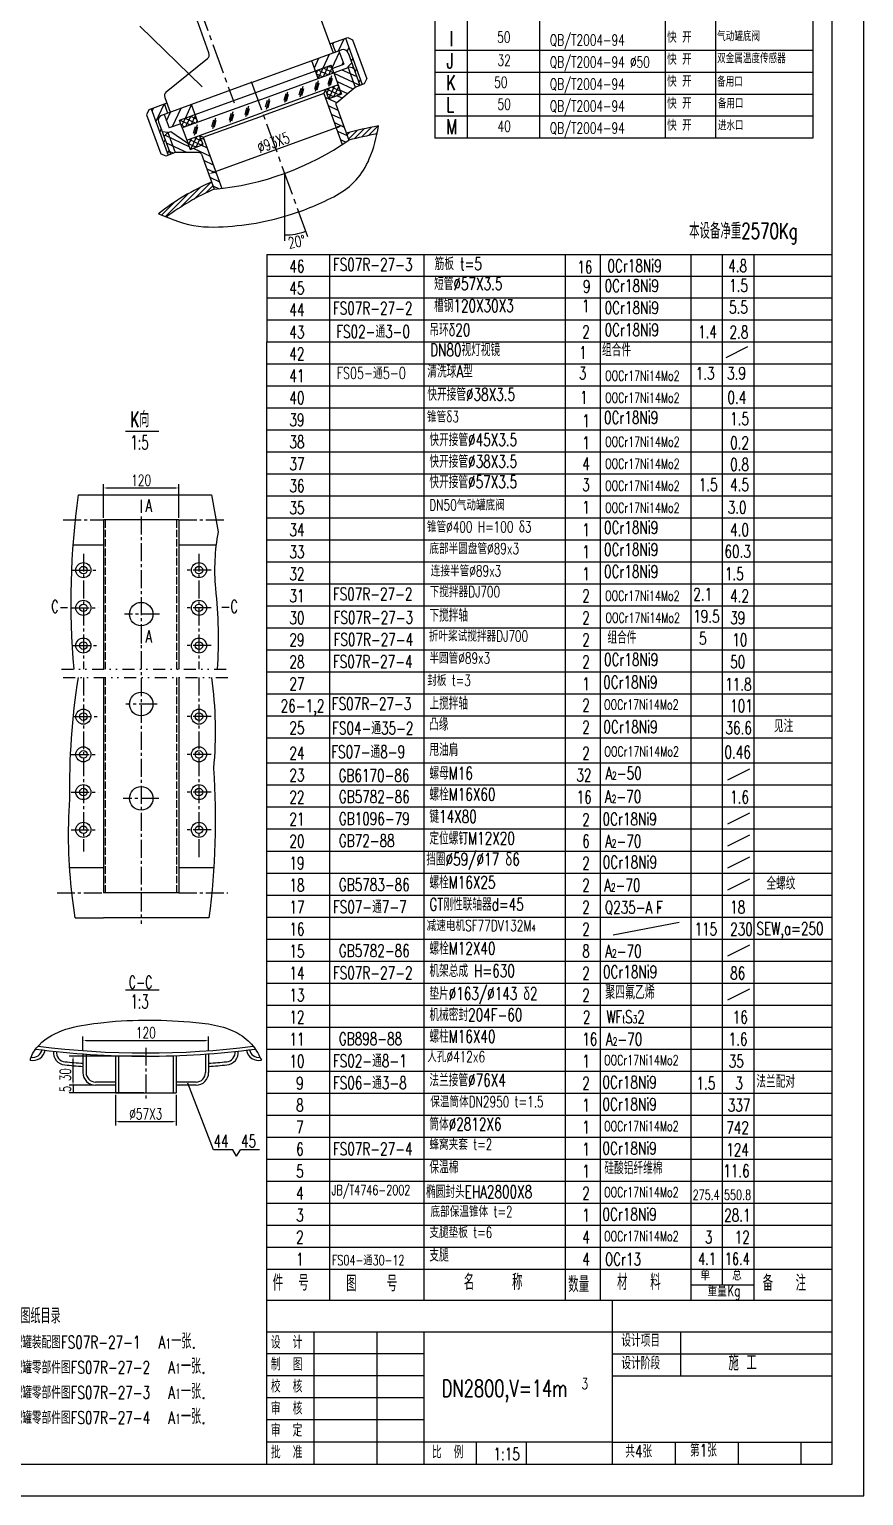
# Model space of a CAD drawing. Extents: x 946 to 3405, y -336 to 946.
# Drawn here: x 1274 to 1539.5, y 12.4 to 478.8 of the extents above; entities that cross this region are included whole.
import ezdxf

# ---------------------------------------------------------------- set-up
doc = ezdxf.new("R2010")
doc.units = 0
doc.header["$MEASUREMENT"] = 0
for name, pattern in [('ACAD_ISO02W100', [15, 12, -3]), ('CENTER2', [28.575, 19.05, -3.175, 3.175, -3.175]), ('DIVIDE', [31.75, 12.7, -6.35, 0, -6.35, 0, -6.35]), ('EBLTYPE4', [45, 30, -3, 3, -3, 3, -3])]:
    doc.linetypes.add(name, pattern=pattern)
doc.layers.get('0').update_dxf_attribs({"linetype": 'CONTINUOUS'})
doc.layers.get('DEFPOINTS').update_dxf_attribs({"linetype": 'CONTINUOUS'})
for name, color, linetype in [('6文字层', 3, 'CONTINUOUS'), ('中心线', 1, 'CENTER2'), ('双点划线', 2, 'DIVIDE'), ('图层1', 4, 'CONTINUOUS'), ('尺寸线', 3, 'CONTINUOUS'), ('标注线', 3, 'CONTINUOUS'), ('细实线', 4, 'CONTINUOUS'), ('虚线', 2, 'ACAD_ISO02W100')]:
    doc.layers.add(name, color=color, linetype=linetype)
doc.styles.add('STYLE1', font='romans.shx', dxfattribs={"width": 0.7, "height": 3.5, "bigfont": 'hz129.shx'})
doc.dimstyles.get("Standard").update_dxf_attribs({"dimtxt": 2.5, "dimasz": 2.5, "dimexe": 1.25, "dimexo": 0.625, "dimtad": 1, "dimdec": 0, "dimlfac": 4, "dimzin": 4, "dimdsep": 46, "dimtxsty": 'STYLE1', "dimcen": 0, "dimclrd": 256, "dimclre": 256, "dimclrt": 256, "dimadec": 0, "dimazin": 0, "dimtfac": 1, "dimtdec": 0, "dimtmove": 0, "dimatfit": 3, "dimfxl": 1, "dimtolj": 1, "dimtzin": 0, "dimarcsym": 0})
pattern_1 = [(245, (1318.4137, 452.3179), (2.30145, -1.07318), [])]
pattern_2 = [(335, (1327.5152, 487.41), (0.858546, 1.841157), [])]

# ---------------------------------------------------------------- blocks, each defined once
blk = doc.blocks.new('*D254')
at = {"layer": 'DEFPOINTS', "color": 0}
for p in [(1373.52, 449.41), (1373.89, 448.39), (1330.68, 433.82)]:
    blk.add_point(p, dxfattribs=at)
at = {"layer": '标注线', "lineweight": -2}
for p, q in [((1373.73, 448.82), (1374.23, 447.45)), ((1332.93, 433.49), (1372.01, 447.71)), ((1330.89, 433.23), (1331.39, 431.86))]:
    blk.add_line(p, q, dxfattribs=at)
at = {"layer": '标注线'}
for points in [[(1371.9, 448.02), (1372.12, 447.4), (1373.89, 448.39)], [(1332.81, 433.8), (1333.04, 433.17), (1331.05, 432.8)]]:
    blk.add_solid(points, dxfattribs=at)
at = {"layer": '标注线', "insert": (1351.66, 442.83), "char_height": 3.5, "attachment_point": 5, "rotation": 20, "style": 'STYLE1'}
blk.add_mtext('\\A1;%%c93X5', dxfattribs=at)
blk = doc.blocks.new('*D255')
at = {"layer": 'DEFPOINTS', "color": 0}
for p in [(1344.6, 462.21), (1355.23, 433.02), (1355.23, 412.53), (1357.5, 413.55), (1362.99, 411.69)]:
    blk.add_point(p, dxfattribs=at)
at = {"layer": '标注线', "lineweight": -2}
blk.add_arc((1355.23, 433.02), 19.6, 270, 290, dxfattribs=at)
at = {"layer": '标注线', "insert": (1359.06, 411.3), "char_height": 3.5, "attachment_point": 5, "rotation": 10, "style": 'STYLE1'}
blk.add_mtext('\\A1;20°', dxfattribs=at)
blk = doc.blocks.new('*D256')
at = {"layer": 'DEFPOINTS', "color": 0}
for p in [(1321.57, 332.95), (1297.57, 322.81), (1321.57, 322.81)]:
    blk.add_point(p, dxfattribs=at)
at = {"layer": '细实线', "lineweight": -2}
for p, q in [((1297.57, 323.44), (1297.57, 334.2)), ((1298.57, 332.95), (1320.57, 332.95)), ((1321.57, 323.44), (1321.57, 334.2))]:
    blk.add_line(p, q, dxfattribs=at)
at = {"layer": '细实线'}
for points in [[(1298.57, 333.12), (1298.57, 332.79), (1297.57, 332.95)], [(1320.57, 333.12), (1320.57, 332.79), (1321.57, 332.95)]]:
    blk.add_solid(points, dxfattribs=at)
at = {"layer": '细实线', "insert": (1309.57, 335.4), "char_height": 3.5, "attachment_point": 5, "style": 'STYLE1'}
blk.add_mtext('\\A1;120', dxfattribs=at)
blk = doc.blocks.new('*D257')
at = {"layer": 'DEFPOINTS', "color": 0}
for p in [(1287.88, 140.55), (1294.41, 142.96), (1311.04, 140.55)]:
    blk.add_point(p, dxfattribs=at)
at = {"layer": '细实线', "lineweight": -2}
for p, q in [((1293.79, 142.96), (1286.63, 142.96)), ((1310.41, 140.55), (1286.63, 140.55)), ((1287.88, 142.96), (1287.88, 140.55))]:
    blk.add_line(p, q, dxfattribs=at)
at = {"layer": '细实线', "insert": (1285.43, 141.76), "char_height": 3.5, "attachment_point": 5, "rotation": 90, "style": 'STYLE1'}
blk.add_mtext('\\A1;5', dxfattribs=at)
blk = doc.blocks.new('*D258')
at = {"layer": 'DEFPOINTS', "color": 0}
for p in [(1287.88, 152.22), (1311.12, 152.22), (1295.04, 142.96)]:
    blk.add_point(p, dxfattribs=at)
at = {"layer": '细实线', "lineweight": -2}
for p, q in [((1310.5, 152.22), (1286.63, 152.22)), ((1287.88, 143.96), (1287.88, 151.22)), ((1294.41, 142.96), (1286.63, 142.96))]:
    blk.add_line(p, q, dxfattribs=at)
at = {"layer": '细实线'}
for points in [[(1287.72, 151.22), (1288.05, 151.22), (1287.88, 152.22)], [(1287.72, 143.96), (1288.05, 143.96), (1287.88, 142.96)]]:
    blk.add_solid(points, dxfattribs=at)
at = {"layer": '细实线', "insert": (1285.43, 146.32), "char_height": 3.5, "attachment_point": 5, "rotation": 90, "style": 'STYLE1'}
blk.add_mtext('\\A1;30', dxfattribs=at)
blk = doc.blocks.new('*D259')
at = {"layer": 'DEFPOINTS', "color": 0}
for p in [(1301.37, 140.55), (1320.7, 140.55), (1320.7, 131.38)]:
    blk.add_point(p, dxfattribs=at)
at = {"layer": '细实线', "lineweight": -2}
for p, q in [((1301.37, 139.92), (1301.37, 130.13)), ((1320.7, 139.92), (1320.7, 130.13)), ((1302.37, 131.38), (1319.7, 131.38))]:
    blk.add_line(p, q, dxfattribs=at)
at = {"layer": '细实线'}
for points in [[(1302.37, 131.54), (1302.37, 131.21), (1301.37, 131.38)], [(1319.7, 131.54), (1319.7, 131.21), (1320.7, 131.38)]]:
    blk.add_solid(points, dxfattribs=at)
at = {"layer": '细实线', "insert": (1311.04, 133.83), "char_height": 3.5, "attachment_point": 5, "style": 'STYLE1'}
blk.add_mtext('\\A1;%%c57X3', dxfattribs=at)
blk = doc.blocks.new('*D260')
at = {"layer": 'DEFPOINTS', "color": 0}
for p in [(1331.04, 157.18), (1291.04, 153.35), (1331.04, 153.44)]:
    blk.add_point(p, dxfattribs=at)
at = {"layer": '细实线', "lineweight": -2}
for p, q in [((1291.04, 153.97), (1291.04, 158.43)), ((1292.04, 157.18), (1330.04, 157.18)), ((1331.04, 154.06), (1331.04, 158.43))]:
    blk.add_line(p, q, dxfattribs=at)
at = {"layer": '细实线'}
for points in [[(1292.04, 157.35), (1292.04, 157.01), (1291.04, 157.18)], [(1330.04, 157.35), (1330.04, 157.01), (1331.04, 157.18)]]:
    blk.add_solid(points, dxfattribs=at)
at = {"layer": '细实线', "insert": (1311.04, 159.63), "char_height": 3.5, "attachment_point": 5, "style": 'STYLE1'}
blk.add_mtext('\\A1;120', dxfattribs=at)

msp = doc.modelspace()

# ---------------------------------------------------------------- hatches: boundary and pattern name
at = {"layer": '6文字层'}
h = msp.add_hatch(dxfattribs=at)
h.set_pattern_fill('ANSI31', color=256, scale=10, style=0)
h.paths.add_polyline_path([(1332.79952, 427.99302), (1331.97739, 430.25182, 0.064337815), (1315.0304, 420.16598), (1317.64238, 419.14831, -0.059055727)])
h.paths.add_polyline_path([(1385.06463, 448.1054, 0.016716278), (1374.81404, 445.85125), (1375.63879, 443.58524, -0.014894112), (1384.62879, 445.58197, 0.014885948)])
at = {"layer": '尺寸线'}
h = msp.add_hatch(dxfattribs=at)
h.set_pattern_fill('ANSI31', color=256, scale=0.7998, angle=90, style=0)
h.set_pattern_definition(pattern_1)
h.paths.add_polyline_path([(1370.40153, 474.47522), (1371.44135, 471.61836), (1373.36512, 472.31855, -0.414213562), (1375.41534, 471.36252), (1379.17192, 461.04142), (1379.92348, 461.31497), (1374.58, 475.99606)])
h = msp.add_hatch(dxfattribs=at)
h.set_pattern_fill('ANSI31', color=256, scale=0.7998, angle=20, style=0)
h.set_pattern_definition([(65, (386.4893, 1090.7032), (-2.3014463, 1.073182), [])])
h.paths.add_polyline_path([(1316.91468, 451.77227), (1318.47358, 447.48923), (1322.15211, 448.82811), (1321.75273, 449.9254), (1326.71306, 451.73081), (1325.55354, 454.91656)])
h.paths.add_polyline_path([(1370.00327, 467.48716), (1370.40265, 466.38987), (1374.08118, 467.72875), (1372.52228, 472.01179), (1363.88342, 468.8675), (1365.04294, 465.68174)])
h = msp.add_hatch(dxfattribs=at)
h.set_pattern_fill('ANSI37', color=256, scale=0.3999, angle=20, style=0)
h.set_pattern_definition([(65, (386.4893, 1090.7032), (-1.1507231, 0.536591), []), (155, (386.4893, 1090.7032), (-0.536591, -1.1507231), [])])
h.paths.add_polyline_path([(1321.75273, 449.9254), (1322.64449, 447.47529), (1327.60483, 449.2807), (1326.71306, 451.73081)])
h.paths.add_polyline_path([(1370.89504, 465.03705), (1370.00327, 467.48716), (1365.04294, 465.68174), (1365.9347, 463.23164)])
h = msp.add_hatch(dxfattribs=at)
h.set_pattern_fill('ANSI31', color=256, scale=0.63984, style=0)
h.set_pattern_definition(pattern_2)
h.paths.add_polyline_path([(1375.40444, 466.67834), (1370.89504, 465.03705), (1372.63201, 460.26476), (1373.3767, 458.21876), (1369.25661, 456.71917), (1368.51193, 458.76518), (1367.82862, 458.51647), (1367.82862, 458.02814), (1373.58756, 442.2056, 0.006886562), (1375.63879, 443.58524), (1371.58913, 454.7116, -0.315298789), (1371.8266, 455.59783), (1377.65682, 460.48997)])
h.paths.add_polyline_path([(1377.10405, 466.72285), (1375.3318, 466.8779), (1377.65682, 460.48997), (1379.17192, 461.04142)])
h = msp.add_hatch(dxfattribs=at)
h.set_pattern_fill('ANSI37', color=256, scale=0.3999, style=0)
h.set_pattern_definition([(335, (1327.5152, 487.41), (0.53659, 1.150723), []), (65, (1327.5152, 487.41), (-1.150723, 0.53659), [])])
h.paths.add_polyline_path([(1329.24623, 442.15658), (1328.17329, 445.10447), (1324.05321, 443.60488), (1324.38146, 442.703), (1325.12615, 440.657)])
h.paths.add_polyline_path([(1372.63201, 460.26476), (1372.30375, 461.16664), (1368.18367, 459.66706), (1369.25661, 456.71917), (1373.3767, 458.21876)])
h = msp.add_hatch(dxfattribs=at)
h.set_pattern_fill('ANSI31', color=256, scale=0.7998, angle=90, style=0)
h.set_pattern_definition(pattern_1)
h.paths.add_polyline_path([(1312.77733, 453.50173), (1318.12081, 438.82064), (1318.87238, 439.09418), (1315.11581, 449.41528, -0.414213562), (1316.07185, 451.46551), (1317.99561, 452.1657), (1316.9558, 455.02257)])
h = msp.add_hatch(dxfattribs=at)
h.set_pattern_fill('ANSI31', color=256, scale=0.63984, style=0)
h.set_pattern_definition(pattern_2)
h.paths.add_polyline_path([(1318.06246, 446.03356), (1316.80451, 444.77561), (1318.87238, 439.09418), (1320.38748, 439.64563)])
h.paths.add_polyline_path([(1318.96434, 446.36182), (1318.06246, 446.03356), (1320.38748, 439.64563), (1327.99829, 439.64563, -0.315298789), (1328.74986, 439.11938), (1332.79952, 427.99302, 0.006886562), (1335.25768, 428.25466), (1329.3418, 444.50842), (1328.50154, 444.20259), (1329.24623, 442.15658), (1325.12615, 440.657), (1324.40894, 442.62751)])
at = {"layer": '标注线'}
msp.add_hatch(color=256, dxfattribs=at).paths.add_polyline_path([(1474.85319, 199.45153, 1), (1474.05319, 199.45153, 1)])

# ---------------------------------------------------------------- linework, layer by layer
for p, q in [((1403.07968, 547.22204), (1403.07968, 444.24604)), ((1523.33787, 547.22204), (1523.33787, 444.24604)), ((1359.76422, 501.23102), (1370.64751, 471.32943)), ((1331.14298, 471.31975), (1326.80509, 483.23801)), ((1369.6077, 474.18629), (1375.33157, 476.26961)), ((1374.58, 475.99606), (1379.92348, 461.31497)), ((1375.33157, 476.26961), (1376.86924, 475.55258)), ((1344.71848, 461.89203), (1373.36512, 472.31855)), ((1370.40153, 474.47522), (1371.44135, 471.61836)), ((1372.52228, 472.01179), (1374.08118, 467.72875)), ((1375.41534, 471.36252), (1379.17192, 461.04142)), ((1376.86924, 475.55258), (1381.39208, 463.12619)), ((1317.57089, 458.96091), (1330.64537, 469.52861)), ((1321.75273, 449.9254), (1370.00327, 467.48716)), ((1346.76977, 456.25617), (1375.40444, 466.67834)), ((1365.9347, 463.23164), (1363.88342, 468.8675)), ((1370.89504, 465.03705), (1370.00327, 467.48716)), ((1370.40265, 466.38987), (1374.08118, 467.72875)), ((1375.3318, 466.8779), (1376.58975, 468.13585)), ((1375.3318, 466.8779), (1377.10405, 466.72285)), ((1344.71848, 461.89203), (1316.07185, 451.46551)), ((1370.89504, 465.03705), (1372.63201, 460.26476)), ((1380.67505, 461.58852), (1381.39208, 463.12619)), ((1317.07328, 457.16977), (1318.78945, 452.45463)), ((1372.30375, 461.16664), (1348.17848, 452.38576)), ((1367.67167, 458.45935), (1348.50674, 451.48388)), ((1368.18367, 459.66706), (1367.67167, 458.45935)), ((1367.67167, 458.45935), (1373.58756, 442.2056)), ((1369.25661, 456.71917), (1368.18367, 459.66706)), ((1373.3767, 458.21876), (1369.25661, 456.71917)), ((1371.8266, 455.59783), (1377.65682, 460.48997)), ((1372.63201, 460.26476), (1373.3767, 458.21876)), ((1377.65682, 460.48997), (1380.67505, 461.58852)), ((1312.02577, 453.22818), (1311.30874, 451.69051)), ((1317.74963, 455.3115), (1312.02577, 453.22818)), ((1312.77733, 453.50173), (1318.12081, 438.82064)), ((1316.9558, 455.02257), (1317.99561, 452.1657)), ((1346.76977, 456.25617), (1322.64449, 447.47529)), ((1327.60483, 449.2807), (1325.55354, 454.91656)), ((1371.58913, 454.7116), (1375.63879, 443.58524)), ((1311.30874, 451.69051), (1315.83158, 439.26412)), ((1315.11581, 449.41528), (1318.87238, 439.09418)), ((1316.91468, 451.77227), (1318.47358, 447.48923)), ((1322.15211, 448.82811), (1318.47358, 447.48923)), ((1322.64449, 447.47529), (1321.75273, 449.9254)), ((1324.05321, 443.60488), (1348.17848, 452.38576)), ((1329.3418, 444.50842), (1348.50674, 451.48388)), ((1318.06246, 446.03356), (1316.29022, 446.18862)), ((1318.06246, 446.03356), (1316.80451, 444.77561)), ((1318.06246, 446.03356), (1318.96434, 446.36182)), ((1318.96434, 446.36182), (1324.40894, 442.62751)), ((1322.64449, 447.47529), (1324.38146, 442.703)), ((1328.17329, 445.10447), (1329.3418, 444.50842)), ((1329.24623, 442.15658), (1328.17329, 445.10447)), ((1329.3418, 444.50842), (1335.25768, 428.25466)), ((1523.33787, 444.24604), (1403.07968, 444.24604)), ((1317.36925, 438.54709), (1315.83158, 439.26412)), ((1320.38748, 439.64563), (1317.36925, 438.54709)), ((1327.99829, 439.64563), (1320.38748, 439.64563)), ((1324.38146, 442.703), (1325.12615, 440.657)), ((1325.12615, 440.657), (1329.24623, 442.15658)), ((1328.74986, 439.11938), (1332.79952, 427.99302)), ((1349.5282, 407.24459), (1349.5282, 379.39154)), ((1349.5282, 22.46501), (1349.5282, 379.46501)), ((1289.6119, 330.81454), (1331.89874, 330.81454)), ((1309.56787, 329.21666), (1309.56787, 325.08823)), ((1321.56787, 322.81454), (1297.56787, 322.81454)), ((1297.56787, 322.81454), (1297.56787, 275.28301)), ((1321.56787, 322.81454), (1321.56787, 275.28301)), ((1287.94029, 314.81454), (1297.56787, 314.81454)), ((1321.56787, 314.81454), (1333.40742, 314.81454)), ((1283.87205, 294.92492), (1286.15035, 294.92492)), ((1337.56106, 294.90007), (1335.28276, 294.90007)), ((1309.56787, 287.55226), (1309.56787, 283.42383)), ((1297.56787, 272.67108), (1297.56787, 204.20762)), ((1321.56787, 272.67108), (1321.56787, 204.20762)), ((1286.80169, 212.20762), (1297.56787, 212.20762)), ((1321.56787, 212.20762), (1332.66488, 212.20762)), ((1321.56787, 204.20762), (1297.56787, 204.20762)), ((1288.50948, 196.20762), (1297.56787, 196.20762)), ((1331.13112, 196.20762), (1297.56787, 196.20762)), ((1291.03623, 152.94894), (1291.03623, 146.96334)), ((1292.03623, 152.87742), (1292.03623, 146.96334)), ((1301.36956, 152.38724), (1301.36956, 140.54958)), ((1302.36956, 152.38724), (1302.36956, 140.54958)), ((1319.70289, 152.38724), (1319.70289, 140.54958)), ((1320.70289, 152.38724), (1320.70289, 140.54958)), ((1330.03623, 152.87742), (1330.03623, 146.96334)), ((1331.03623, 152.94894), (1331.03623, 146.96334)), ((1301.36956, 143.96334), (1295.03623, 143.96334)), ((1301.36956, 142.96334), (1295.03623, 142.96334)), ((1301.36956, 140.54958), (1320.70289, 140.54958)), ((1327.03623, 143.96334), (1320.70289, 143.96334)), ((1327.03623, 142.96334), (1320.70289, 142.96334)), ((1529.5282, 74.46501), (1349.5282, 74.46501))]:
    msp.add_line(p, q)
msp.add_lwpolyline([(1529.5282, 22.39154), (1529.5282, 843.39154), (970.5282, 843.39154), (970.5282, 22.39154)], close=True)
for centre, radius in [((1291.16787, 306.81454), 2.4), ((1291.16787, 306.81454), 1.2), ((1327.96787, 306.81454), 2.4), ((1327.96787, 306.81454), 1.2), ((1291.16787, 294.81454), 2.4), ((1291.16787, 294.81454), 1.2), ((1309.56787, 292.81454), 3.74), ((1327.96787, 294.81454), 2.4), ((1327.96787, 294.81454), 1.2), ((1291.16787, 282.81454), 2.4), ((1327.96787, 282.81454), 2.4), ((1291.16787, 282.81454), 1.2), ((1327.96787, 282.81454), 1.2), ((1309.56787, 264.20762), 3.74), ((1291.16787, 260.20762), 2.4), ((1291.16787, 260.20762), 1.2), ((1327.96787, 260.20762), 2.4), ((1327.96787, 260.20762), 1.2), ((1291.16787, 248.20762), 2.4), ((1291.16787, 248.20762), 1.2), ((1327.96787, 248.20762), 2.4), ((1327.96787, 248.20762), 1.2), ((1291.16787, 236.20762), 2.4), ((1309.56787, 234.20762), 3.74), ((1327.96787, 236.20762), 2.4), ((1291.16787, 236.20762), 1.2), ((1327.96787, 236.20762), 1.2), ((1291.16787, 224.20762), 2.4), ((1291.16787, 224.20762), 1.2), ((1327.96787, 224.20762), 2.4), ((1327.96787, 224.20762), 1.2)]:
    msp.add_circle(centre, radius)
for centre, radius, start, end in [((1329.63985, 470.77265), 1.5996, 308.9475404, 20), ((1373.91221, 470.81542), 1.5996, 20, 110), ((1318.57641, 457.71687), 1.5996, 128.9475404, 200), ((1372.3407, 454.98515), 0.7998, 130, 200), ((1316.61894, 449.96238), 1.5996, 110, 200), ((1413.6418, 293.71857), 157.00939, 100.4868177, 104.3175496), ((1324.53084, 517.35713), 89.74583, 275.2864152, 304.7135848), ((1413.6418, 293.71857), 154.60999, 100.8158396, 104.2290662), ((1327.99829, 438.84583), 0.7998, 20, 90), ((1362.53261, 359.62987), 76.94855, 113.3961546, 128.1210008), ((1362.53261, 359.62987), 74.54915, 113.5055959, 127.0244701), ((1275.0676, 154.81024), 4, 257.7252245, 349.7677702), ((1275.0676, 154.81024), 3, 259.4835141, 348.6333167), ((1347.00485, 154.81024), 4, 190.2322298, 282.2747755), ((1347.00485, 154.81024), 3, 191.3666833, 277.2657412), ((1285.60827, 153.40159), 4, 174.242866, 264.6621071), ((1285.60827, 153.40159), 3, 174.3476775, 264.6621071), ((1336.46418, 153.40159), 3, 275.3378929, 5.6523225), ((1336.46418, 153.40159), 4, 275.3378929, 5.757134), ((1295.03623, 146.96334), 4, 180, 270), ((1295.03623, 146.96334), 3, 180, 270), ((1327.03623, 146.96334), 3, 270, 0), ((1327.03623, 146.96334), 4, 270, 0)]:
    msp.add_arc(centre, radius, start, end)
at = {"ltscale": 0.2}
for radius, start, end in [(273.33333, 262.6309031, 277.3271419), (272.33333, 262.7642739, 277.2135463), (277.33333, 264.6621071, 265.864503), (276.33333, 264.6621071, 265.8495112), (276.33333, 274.1504888, 275.3378929), (277.33333, 274.135497, 275.3378929)]:
    msp.add_arc((1311.03623, 425.54958), radius, start, end, dxfattribs=at)
at = {"layer": '6文字层'}
for p, q in [((1304.54123, 351.06187), (1315.21189, 351.06187)), ((1304.58719, 173.26551), (1315.25785, 173.26551)), ((1332.61662, 122.40522), (1324.38203, 143.60548)), ((1338.73561, 122.40522), (1332.61662, 122.40522)), ((1339.93561, 120.42859), (1338.73561, 122.40522)), ((1339.93561, 120.42859), (1341.13561, 122.40522)), ((1347.2546, 122.40522), (1341.13561, 122.40522))]:
    msp.add_line(p, q, dxfattribs=at)
at = {"layer": '中心线', "ltscale": 0.5}
for p, q in [((1327.51518, 487.41005), (1339.12724, 455.50618)), ((1344.60299, 462.20934), (1362.98997, 411.69152))]:
    msp.add_line(p, q, dxfattribs=at)
at = {"layer": '中心线', "ltscale": 0.3}
for p, q in [((1284.77199, 322.81454), (1297.56787, 322.81454)), ((1309.56787, 323.9149), (1309.56787, 194.33046)), ((1321.56787, 322.81454), (1336.06065, 322.81454)), ((1291.16787, 312.04505), (1291.16787, 275.28301)), ((1327.96787, 312.04505), (1327.96787, 275.28301)), ((1287.49113, 306.81454), (1295.85214, 306.81454)), ((1331.86978, 306.81454), (1323.28359, 306.81454)), ((1287.26595, 294.81454), (1295.85214, 294.81454)), ((1331.86978, 294.81454), (1323.28359, 294.81454)), ((1315.37874, 292.81454), (1304.22834, 292.81454)), ((1287.67592, 282.81454), (1295.85214, 282.81454)), ((1331.86978, 282.81454), (1323.28359, 282.81454)), ((1291.16787, 272.67108), (1291.16787, 217.2667)), ((1327.96787, 272.67108), (1327.96787, 215.10348)), ((1314.63138, 264.20762), (1304.63053, 264.20762)), ((1287.98311, 260.20762), (1295.85214, 260.20762)), ((1331.86978, 260.20762), (1323.28359, 260.20762)), ((1287.26595, 248.20762), (1295.85214, 248.20762)), ((1331.86978, 248.20762), (1323.28359, 248.20762)), ((1287.26595, 236.20762), (1295.85214, 236.20762)), ((1315.1936, 234.20762), (1303.80775, 234.20762)), ((1331.86978, 236.20762), (1323.28359, 236.20762)), ((1287.26595, 224.20762), (1295.85214, 224.20762)), ((1331.86978, 224.20762), (1323.28359, 224.20762)), ((1282.78443, 204.20762), (1297.56787, 204.20762)), ((1321.56787, 204.20762), (1337.16866, 204.20762)), ((1311.03623, 154.90114), (1311.03623, 138.62578))]:
    msp.add_line(p, q, dxfattribs=at)
at = {"layer": '双点划线', "ltscale": 0.3}
for p, q in [((1284.22087, 275.28301), (1336.82009, 275.28301)), ((1284.73733, 272.67108), (1337.24051, 272.67108))]:
    msp.add_line(p, q, dxfattribs=at)
at = {"layer": '图层1'}
for p, q in [((1413.36537, 547.22204), (1413.36537, 444.24604)), ((1436.35962, 547.22204), (1436.35962, 444.24604)), ((1476.34712, 547.22204), (1476.34712, 444.24604)), ((1492.34312, 547.22204), (1492.34312, 444.24604)), ((1403.07968, 472.24079), (1523.33787, 472.24079)), ((1403.07968, 465.24254), (1523.33787, 465.24254)), ((1403.07968, 458.24429), (1523.33787, 458.24429)), ((1523.33787, 451.24604), (1403.07968, 451.24604))]:
    msp.add_line(p, q, dxfattribs=at)
at = {"layer": '尺寸线'}
for p, q in [((1364.79705, 459.83835), (1365.3918, 461.94552)), ((1365.02498, 459.17373), (1365.97899, 462.5537)), ((1369.08347, 461.39848), (1369.67822, 463.50565)), ((1369.3114, 460.73386), (1370.26541, 464.11383)), ((1369.84011, 461.13486), (1370.4636, 463.34383)), ((1355.06768, 456.29715), (1355.66243, 458.40432)), ((1355.29561, 455.63253), (1356.24962, 459.01249)), ((1355.82432, 456.03353), (1356.44781, 458.2425)), ((1359.90409, 458.05746), (1360.49885, 460.16463)), ((1360.13203, 457.39284), (1361.08603, 460.77281)), ((1360.66073, 457.79384), (1361.28422, 460.00281)), ((1365.55369, 459.57473), (1366.17718, 461.7837)), ((1337.86691, 449.289), (1338.82092, 452.66897)), ((1342.62089, 451.76689), (1343.21565, 453.87406)), ((1342.84883, 451.10227), (1343.80283, 454.48224)), ((1343.37753, 451.50327), (1344.00102, 453.71224)), ((1349.18804, 454.15714), (1349.7828, 456.26431)), ((1349.41597, 453.49252), (1350.36998, 456.87248)), ((1349.94468, 453.89352), (1350.56817, 456.10248)), ((1326.26784, 445.81487), (1326.8626, 447.92204)), ((1326.49577, 445.15025), (1327.44978, 448.53021)), ((1332.09898, 447.93723), (1332.69374, 450.0444)), ((1332.32691, 447.27261), (1333.28092, 450.65257)), ((1332.85562, 447.67361), (1333.47911, 449.88257)), ((1337.63898, 449.95362), (1338.23374, 452.0608)), ((1338.39562, 449.69001), (1339.01911, 451.89897)), ((1327.02448, 445.55125), (1327.64797, 447.76021))]:
    msp.add_line(p, q, dxfattribs=at)
at = {"layer": '标注线'}
for p, q in [((1309.17351, 479.87397), (1328.97157, 460.5338)), ((1375.3318, 466.8779), (1377.65682, 460.48997)), ((1318.06246, 446.03356), (1320.38748, 439.64563)), ((1355.22572, 433.02363), (1355.22572, 411.56535)), ((1495.74976, 374.4123), (1502.60158, 377.96269)), ((1459.82762, 190.82049), (1480.81535, 194.78168))]:
    msp.add_line(p, q, dxfattribs=at)
at = {"layer": '标注线', "color": 3}
for p, q in [((1496.2482, 240.11121), (1503.31377, 243.64132)), ((1496.2482, 226.11121), (1503.31377, 229.64132)), ((1496.2482, 219.11121), (1503.31377, 222.64132)), ((1496.2482, 212.11121), (1503.31377, 215.64132)), ((1496.2482, 205.11121), (1503.31377, 208.64132)), ((1496.2482, 184.11121), (1503.31377, 187.64132)), ((1496.2482, 170.11121), (1503.31377, 173.64132))]:
    msp.add_line(p, q, dxfattribs=at)
at = {"layer": '标注线'}
msp.add_circle((1474.45319, 199.45153), 0.4, dxfattribs=at)
msp.add_spline([(1274.2172, 150.90168), (1274.52004, 151.86063), (1277.06397, 155.73697), (1295.79134, 162.74711), (1325.01302, 163.11121), (1340.31071, 159.47803), (1345.23252, 155.37176), (1347.85526, 150.90168)], degree=3, dxfattribs=at)
at = {"layer": '细实线'}
for p, q in [((1349.5282, 407.24459), (1529.5282, 407.24459)), ((1369.5282, 407.24459), (1369.5282, 379.39154)), ((1399.5282, 407.24459), (1399.5282, 379.39154)), ((1444.5282, 407.24459), (1444.5282, 379.39154)), ((1455.68159, 407.24459), (1455.68159, 379.39154)), ((1484.5282, 407.24459), (1484.5282, 379.39154)), ((1494.5282, 407.24459), (1494.5282, 379.39154)), ((1504.5282, 407.24459), (1504.5282, 379.39154)), ((1349.5282, 400.31807), (1529.5282, 400.31807)), ((1349.5282, 393.39154), (1529.5282, 393.39154)), ((1349.5282, 386.46501), (1529.5282, 386.46501)), ((1349.5282, 379.46501), (1529.5282, 379.46501)), ((1369.5282, 379.46501), (1369.5282, 74.46501)), ((1399.5282, 379.46501), (1399.5282, 74.46501)), ((1444.5282, 379.46501), (1444.5282, 74.46501)), ((1455.68159, 379.46501), (1455.68159, 74.46501)), ((1484.5282, 379.46501), (1484.5282, 74.46501)), ((1494.5282, 379.46501), (1494.5282, 79.46501)), ((1504.5282, 379.46501), (1504.5282, 74.46501)), ((1349.5282, 372.46501), (1529.5282, 372.46501)), ((1349.5282, 365.46501), (1529.5282, 365.46501)), ((1349.5282, 358.46501), (1529.5282, 358.46501)), ((1349.5282, 351.46501), (1529.5282, 351.46501)), ((1349.5282, 344.46501), (1529.5282, 344.46501)), ((1349.5282, 337.46501), (1529.5282, 337.46501)), ((1349.5282, 330.46501), (1529.5282, 330.46501)), ((1349.5282, 323.46501), (1529.5282, 323.46501)), ((1349.5282, 316.46501), (1529.5282, 316.46501)), ((1349.5282, 309.46501), (1529.5282, 309.46501)), ((1349.5282, 302.46501), (1529.5282, 302.46501)), ((1349.5282, 295.46501), (1529.5282, 295.46501)), ((1349.5282, 288.46501), (1529.5282, 288.46501)), ((1349.5282, 281.46501), (1529.5282, 281.46501)), ((1349.5282, 274.46501), (1529.5282, 274.46501)), ((1349.5282, 267.46501), (1529.5282, 267.46501)), ((1349.5282, 260.46501), (1529.5282, 260.46501)), ((1349.5282, 253.46501), (1529.5282, 253.46501)), ((1349.5282, 245.46501), (1529.5282, 245.46501)), ((1349.5282, 238.46501), (1529.5282, 238.46501)), ((1349.5282, 231.46501), (1529.5282, 231.46501)), ((1349.5282, 224.46501), (1529.5282, 224.46501)), ((1349.5282, 217.46501), (1529.5282, 217.46501)), ((1349.5282, 210.46501), (1529.5282, 210.46501)), ((1349.5282, 203.46501), (1529.5282, 203.46501)), ((1349.5282, 196.46501), (1529.5282, 196.46501)), ((1349.5282, 189.46501), (1529.5282, 189.46501)), ((1349.5282, 182.46501), (1529.5282, 182.46501)), ((1349.5282, 175.46501), (1529.5282, 175.46501)), ((1349.5282, 168.46501), (1529.5282, 168.46501)), ((1349.5282, 161.46501), (1529.5282, 161.46501)), ((1349.5282, 154.46501), (1529.5282, 154.46501)), ((1349.5282, 147.46501), (1529.5282, 147.46501)), ((1349.5282, 140.46501), (1529.5282, 140.46501)), ((1349.5282, 133.46501), (1529.5282, 133.46501)), ((1349.5282, 126.46501), (1529.5282, 126.46501)), ((1349.5282, 119.46501), (1529.5282, 119.46501)), ((1349.5282, 112.46501), (1529.5282, 112.46501)), ((1349.5282, 105.46501), (1529.5282, 105.46501)), ((1349.5282, 98.46501), (1529.5282, 98.46501)), ((1349.5282, 91.46501), (1529.5282, 91.46501)), ((1349.5282, 84.46501), (1529.5282, 84.46501)), ((1484.5282, 79.46501), (1504.5282, 79.46501)), ((1459.5282, 22.46501), (1459.5282, 74.46501)), ((1349.5282, 64.46501), (1529.5282, 64.46501)), ((1364.5282, 64.46501), (1364.5282, 22.46501)), ((1384.5282, 64.46501), (1384.5282, 22.46501)), ((1399.5282, 64.46501), (1399.5282, 22.46501)), ((1481.25829, 64.46501), (1481.25829, 50.46501)), ((1399.5282, 57.46501), (1349.5282, 57.46501)), ((1459.5282, 57.46501), (1529.5282, 57.46501)), ((1399.5282, 50.46501), (1349.5282, 50.46501)), ((1459.5282, 50.46501), (1529.5282, 50.46501)), ((1399.5282, 43.46501), (1349.5282, 43.46501)), ((1399.5282, 36.46501), (1349.5282, 36.46501)), ((1459.5282, 29.46501), (1349.5282, 29.46501)), ((1416.21284, 29.46501), (1416.21284, 22.46501)), ((1432.05959, 29.46501), (1432.05959, 22.46501)), ((1459.5282, 29.46501), (1529.5282, 29.46501)), ((1479.5282, 29.46501), (1479.5282, 22.46501)), ((1499.5282, 29.46501), (1499.5282, 22.46501)), ((1519.5282, 29.46501), (1519.5282, 22.46501))]:
    msp.add_line(p, q, dxfattribs=at)
msp.add_lwpolyline([(1539.5282, 12.39154), (1539.5282, 853.39154), (945.5282, 853.39154), (945.5282, 12.39154)], close=True, dxfattribs=at)
for points in [[(1315.0304, 420.16598), (1319.97165, 418.24079, 0.096724967), (1332.61874, 415.95675, 0.070824061), (1356.37119, 419.6825, 0.049185414), (1371.75806, 426.10277, 0.172185848), (1382.17811, 437.60247, 0.063559391), (1385.06463, 448.1054)], [(1288.20827, 275.28301, -0.055495182), (1289.6119, 330.81454)], [(1331.89874, 330.81454), (1334.0291, 318.99136, 0.065812464), (1333.18235, 301.02637, -0.043858771), (1333.76211, 275.28301, -0.043858771)], [(1288.50948, 196.20762), (1287.64861, 203.32874, -0.05008747), (1286.91012, 233.92483, -0.04410622), (1289.59934, 272.67108, -0.038331295)], [(1331.90027, 272.67108, -0.059315842), (1332.5811, 243.69886, -0.049153533), (1331.13112, 196.20762)]]:
    msp.add_lwpolyline(points, format="xyb", dxfattribs=at)
at = {"layer": '虚线', "ltscale": 0.2}
for p, q in [((1298.16787, 275.28301), (1298.16787, 322.81454)), ((1320.96787, 275.28301), (1320.96787, 322.81454)), ((1298.16787, 204.20762), (1298.16787, 272.67108)), ((1320.96787, 204.20762), (1320.96787, 272.67108))]:
    msp.add_line(p, q, dxfattribs=at)

# ---------------------------------------------------------------- texts
at = {"layer": '6文字层', "style": 'STYLE1'}
for s, height, width, p in [('K向', 5, 0.65, (1306.09282, 352.27475)), ('1:5', 4.5, 0.6, (1306.13419, 345.13981)), ('A', 4, 0.65, (1310.97862, 325.40551)), ('C', 4, 0.65, (1280.95469, 293.25547)), ('C', 4, 0.65, (1337.98191, 293.23063)), ('A', 4, 0.65, (1310.97862, 283.74112)), ('C-C', 4, 0.65, (1305.57175, 173.71143)), ('1:3', 4.5, 0.6, (1306.18015, 167.34346)), ('44', 4, 0.7, (1332.60062, 123.16512)), ('45', 4, 0.7, (1341.34003, 123.16512))]:
    msp.add_text(s, height=height, dxfattribs=dict(at, width=width)).set_placement(p)
at = {"layer": '标注线', "style": 'STYLE1', "width": 0.7}
for s, height, p in [('I', 4.8, (1407.73413, 473.45387)), ('QB/T2004-94', 3.5, (1439.64372, 473.68466)), ('J', 4.8, (1406.7502, 466.45562)), ('QB/T2004-94 %%C50', 3.5, (1439.64372, 466.68641)), ('K', 4.8, (1406.7502, 459.45737)), ('QB/T2004-94 ', 3.5, (1439.64372, 459.68816)), ('L', 4.8, (1406.7502, 452.45912)), ('QB/T2004-94', 3.5, (1439.64372, 452.68991)), ('M', 4.8, (1406.7502, 445.45912)), ('QB/T2004-94', 3.5, (1439.64372, 445.68991)), ('0Cr18Ni9', 4, (1457.96033, 401.62364)), ('0Cr18Ni9', 4, (1457.06916, 395.29082)), ('0Cr18Ni9', 4, (1457.06916, 388.29082)), ('0Cr18Ni9', 4, (1457.06916, 381.21734)), ('FS05-通5-0', 3.7, (1371.82392, 367.64447)), ('0Cr18Ni9', 4, (1456.87865, 353.35775)), ('0Cr18Ni9', 4, (1456.87865, 318.35775)), ('0Cr18Ni9', 4, (1456.87865, 311.35775)), ('0Cr18Ni9', 4, (1456.87865, 304.35775)), ('0Cr18Ni9', 4, (1456.87865, 276.35775)), ('0Cr18Ni9', 4, (1456.63345, 269.14931)), ('0Cr18Ni9', 4, (1456.67626, 254.94414)), ('0Cr18Ni9', 4, (1456.42023, 225.63123)), ('0Cr18Ni9', 4, (1456.47827, 211.91486)), ('0Cr18Ni9', 4, (1456.55438, 177.0483)), ('0Cr18Ni9', 4, (1456.3796, 141.89039)), ('0Cr18Ni9', 4, (1456.3796, 134.89039)), ('0Cr18Ni9', 4, (1456.3796, 120.89039)), ('0Cr18Ni9', 4, (1456.3796, 99.89039)), ('Kg', 3.5, (1496.13869, 75.85216))]:
    msp.add_text(s, height=height, dxfattribs=at).set_placement(p)
at = {"layer": '标注线', "color": 3, "style": 'STYLE1', "width": 0.7}
for s, height, p in [('FS07R-27-3', 4, (1370.59441, 402.00218)), ('FS07R-27-2', 4, (1370.59441, 388.14912)), ('FS02-通3-0', 4, (1371.65722, 380.70173)), ('FS07R-27-2', 4, (1370.59441, 297.2226)), ('FS07R-27-3', 4, (1370.80115, 289.75855)), ('FS07R-27-4', 4, (1370.80115, 282.75855)), ('FS07R-27-4', 4, (1370.60637, 275.70936)), ('FS07R-27-3', 4, (1370.24072, 262.32335)), ('FS04-通35-2', 4, (1370.33173, 254.5493)), ('FS07-通8-9', 4, (1370.08543, 247.01687)), ('GB6170-86', 4, (1372.39437, 239.51068)), ('GB5782-86', 4, (1372.47572, 232.75282)), ('GB1096-79', 4, (1372.47572, 225.75282)), ('GB72-88', 4, (1372.47572, 218.75282)), ('GB5783-86', 4, (1372.47572, 204.75282)), ('FS07-通7-7', 4, (1370.60637, 197.70936)), ('GB5782-86', 4, (1372.47572, 183.75282)), ('FS07R-27-2', 4, (1370.60637, 176.70936)), ('GB898-88', 4, (1372.47572, 155.75282)), ('FS02-通8-1', 4, (1370.60637, 148.70936)), ('FS06-通3-8', 4, (1370.60637, 141.70936)), ('FS07R-27-4', 4, (1370.60637, 120.70936)), ('FS04-通30-12', 3.2, (1370.29903, 85.71539))]:
    msp.add_text(s, height=height, dxfattribs=at).set_placement(p)
at = {"layer": '标注线', "attachment_point": 1, "style": 'STYLE1'}
for s, insert, char_height, width in [('50', (1422.86816, 478.12337), 3.5, 31.0909383), ('快 开', (1476.95959, 478.08854), 3.5, 31.0909383), ('气动罐底阀', (1492.88132, 478.07257), 3, 31.0909383), ('快 开', (1476.95959, 471.09029), 3.5, 31.0909383), ('双金属温度传感器', (1492.88132, 471.07432), 3, 31.0909383), ('32', (1423.00752, 470.76076), 3.5, 31.0909383), ('50', (1421.90438, 463.76251), 3.5, 31.0909383), ('快 开', (1476.95959, 464.09204), 3.5, 31.0909383), ('备用口', (1492.86303, 463.63197), 3, 31.0909383), ('快 开', (1476.95959, 457.09379), 3.5, 31.0909383), ('50', (1423.00752, 456.76426), 3.5, 31.0909383), ('备用口', (1493.09605, 456.70687), 3, 31.0909383), ('40', (1423.00752, 449.76426), 3.5, 31.0909383), ('快 开', (1476.95959, 450.09379), 3.5, 31.0909383), ('进水口', (1493.09605, 449.70687), 3, 31.0909383), ('WF\\H2.5;t\\H4;S\\H2.5;3\\H4;2', (1457.63256, 166.68212), 4, 28.8466)]:
    msp.add_mtext(s, dxfattribs=dict(at, insert=insert, char_height=char_height, width=width))
at = {"layer": '标注线', "color": 3, "attachment_point": 1, "style": 'STYLE1'}
for s, insert, char_height, width in [('本设备净重2570Kg', (1483.95033, 417.21128), 5, 54.383), ('46', (1356.74758, 405.46207), 4, 20.1844), ('45', (1356.74758, 398.53555), 4, 20.1844), ('44', (1356.74758, 391.60902), 4, 20.1844), ('43', (1356.74758, 384.53555), 4, 20.1844), ('吊环\\fﾷￂￋￎ_GB2312|b0|i0|c134|p49;δ\\Fromans.shx,hz129.shx;20', (1401.29862, 385.21121), 4, 39), ('2', (1449.94186, 384.60902), 4, 20.1844), ('1.4', (1486.82774, 384.60902), 4, 20.1844), ('2.8', (1496.82774, 384.53555), 4, 20.1844), ('42', (1356.74758, 377.60902), 4, 20.1844), ('41', (1356.74758, 370.60902), 4, 20.1844), ('OOCr17Ni14Mo2', (1457.22733, 370.221), 3.15, 10.1883498), ('快开接管%%c38X3.5', (1400.64101, 364.71585), 4, 54.383), ('40', (1356.74758, 363.60902), 4, 20.1844), ('1', (1449.28424, 363.74921), 4, 20.1844), ('OOCr17Ni14Mo2', (1457.22733, 363.221), 3.15, 10.1883498), ('0.4', (1496.17012, 363.74921), 4, 20.1844), ('39', (1356.74758, 356.60902), 4, 20.1844), ('锥管{\\fSimSun|b0|i0|c134|p2;δ}3', (1400.51125, 357.331), 3.5, 61.1979), ('1', (1449.94186, 356.29401), 4, 20.1844), ('1.5', (1497.03125, 356.97552), 4, 20.1844), ('快开接管%%c45X3.5', (1401.29862, 350.26065), 4, 54.383), ('38', (1356.74758, 349.60902), 4, 20.1844), ('1', (1449.94186, 349.29401), 4, 20.1844), ('OOCr17Ni14Mo2', (1457.22733, 349.221), 3.15, 10.1883498), ('0.2', (1497.03125, 349.29401), 4, 20.1844), ('37', (1356.74758, 342.60902), 4, 20.1844), ('快开接管%%c38X3.5', (1401.29862, 343.3703), 4, 54.383), ('4', (1449.94186, 342.60902), 4, 20.1844), ('OOCr17Ni14Mo2', (1457.22733, 342.221), 3.15, 10.1883498), ('0.8', (1497.03125, 342.40365), 4, 20.1844), ('快开接管%%c57X3.5', (1401.29862, 336.86869), 4, 54.383), ('3', (1449.94186, 335.97552), 4, 20.1844), ('1.5', (1487.03125, 335.97552), 4, 20.1844), ('4.5', (1497.03125, 335.97552), 4, 20.1844), ('36', (1356.74758, 335.60902), 4, 20.1844), ('OOCr17Ni14Mo2', (1457.22733, 335.221), 3.15, 10.1883498), ('35', (1356.74758, 328.60902), 4, 20.1844), ('DN50气动罐底阀', (1401.29862, 329.27507), 3.5, 39), ('1', (1449.94186, 328.77944), 4, 20.1844), ('OOCr17Ni14Mo2', (1457.22733, 328.221), 3.15, 10.1883498), ('3.0', (1496.23125, 328.77944), 4, 20.1844), ('锥管%%c400 H=100 {\\fSimSun|b0|i0|c134|p2;δ}3', (1400.51125, 322.331), 3.5, 61.1979), ('34', (1356.74758, 321.60902), 4, 20.1844), ('1', (1449.94186, 321.60902), 4, 20.1844), ('4.0', (1497.03125, 321.60902), 4, 20.1844), ('33', (1356.74758, 314.60902), 4, 20.1844), ('底部半圆盘管%%c89x3', (1401.29862, 315.4236), 3.5, 39), ('1', (1449.94186, 314.60902), 4, 20.1844), ('60.3', (1495.22249, 314.7811), 4, 20.1844), ('连接半管%%c89x3', (1401.73827, 308.331), 3.5, 61.1979), ('32', (1356.74758, 307.60902), 4, 20.1844), ('1', (1449.94186, 307.60902), 4, 20.1844), ('1.5', (1495.35143, 307.60902), 4, 20.1844), ('31', (1356.74758, 300.60902), 4, 20.1844), ('下搅拌器DJ700', (1401.39207, 301.68879), 3.5, 39), ('2', (1449.94186, 300.60902), 4, 20.1844), ('OOCr17Ni14Mo2', (1457.22733, 300.221), 3.15, 10.1883498), ('2.1', (1485.28645, 301.12135), 4, 20.1844), ('4.2', (1497.03125, 300.60902), 4, 20.1844), ('下搅拌轴', (1401.29862, 294.42034), 4, 39), ('19.5', (1485.28645, 294.12135), 4, 20.1844), ('30', (1356.74758, 293.60902), 4, 20.1844), ('2', (1449.94186, 293.60902), 4, 20.1844), ('OOCr17Ni14Mo2', (1457.34252, 293.24333), 3.15, 10.1883498), ('39', (1497.03125, 293.60902), 4, 20.1844), ('29', (1356.74758, 286.60902), 4, 20.1844), ('折叶桨试搅拌器DJ700', (1401.12395, 287.59001), 3.5, 61.1979), ('2', (1449.94186, 286.60902), 4, 20.1844), ('组合件', (1457.96305, 287.38186), 4, 11.3203887), ('5', (1487.1385, 287.1221), 4, 20.1844), ('10', (1497.71063, 286.60902), 4, 20.1844), ('半圆管%%c89x3', (1401.29862, 280.57567), 3.5, 54.383), ('28', (1356.74758, 279.60902), 4, 20.1844), ('2', (1449.94186, 279.60902), 4, 20.1844), ('50', (1497.03125, 279.60902), 4, 20.1844), ('27', (1356.74758, 272.60902), 4, 20.1844), ('封板 t=3', (1400.62125, 273.48165), 3.5, 80), ('1', (1449.94186, 272.60902), 4, 20.1844), ('11.8', (1495.44664, 272.48677), 4, 20.1844), ('上搅拌轴', (1401.29862, 266.42034), 4, 39), ('26-1,2', (1353.96333, 265.60902), 4, 20.1844), ('2', (1449.94186, 265.83573), 4, 20.1844), ('OOCr17Ni14Mo2', (1456.90135, 265.60925), 3.15, 10.1883498), ('101', (1497.03125, 265.60902), 4, 20.1844), ('25', (1356.74758, 258.60902), 4, 20.1844), ('凸缘', (1401.22398, 259.75192), 4, 39), ('2', (1449.94186, 258.83573), 4, 20.1844), ('36.6', (1495.53661, 258.60902), 4, 20.1844), ('见注', (1510.9737, 259.24269), 4, 20.1844), ('甩油肩', (1401.29862, 251.63455), 4, 39), ('24', (1356.74758, 250.60902), 4, 20.1844), ('2', (1449.94186, 250.60902), 4, 20.1844), ('OOCr17Ni14Mo2', (1457.01066, 250.68897), 3.15, 10.1883498), ('0.46', (1495.21482, 250.91143), 4, 20.1844), ('23', (1356.74758, 243.60902), 4, 20.1844), ('螺母M16', (1401.29862, 244.1999), 4, 39), ('32', (1448.07908, 243.60902), 4, 20.1844), ('A\\H2.5;2\\H4;-50', (1457.29541, 244.19521), 4, 41.3204), ('螺栓M16X60', (1401.29862, 237.49016), 4, 39), ('22', (1356.74758, 236.60902), 4, 20.1844), ('16', (1448.16631, 236.60902), 4, 20.1844), ('A\\H2.5;2\\H4;-70', (1457.15953, 236.78789), 4, 41.3204), ('1.6', (1497.03125, 236.60902), 4, 20.1844), ('21', (1356.74758, 229.60902), 4, 20.1844), ('键14X80', (1401.29862, 230.4236), 4, 39), ('2', (1449.94186, 229.42467), 4, 20.1844), ('定位螺钉M12X20', (1401.29862, 223.49016), 4, 39), ('20', (1356.74758, 222.60902), 4, 20.1844), ('6', (1449.94186, 222.60902), 4, 20.1844), ('A{\\H0.625x;2}-70', (1457.19336, 222.60902), 4, 41.3204), ('19', (1356.74758, 215.60902), 4, 20.1844), ('挡圈%%c59/%%c17 {\\fFangSong_GB2312|b0|i0|c134|p49;δ}6', (1400.30054, 216.84164), 4, 80), ('2', (1449.94186, 215.60902), 4, 20.1844), ('螺栓M16X25', (1401.29862, 209.49016), 4, 39), ('18', (1356.74758, 208.60902), 4, 20.1844), ('2', (1449.94186, 208.60902), 4, 20.1844), ('A{\\H0.625x;2}-70', (1456.89309, 208.60902), 4, 41.3204), ('全螺纹', (1508.57114, 209.17638), 4, 39), ('17', (1356.74758, 201.60902), 4, 20.1844), ('GT刚性联轴器d=45', (1401.29862, 202.49016), 4, 39), ('2', (1449.94186, 201.60902), 4, 20.1844), ('Q235-A\\H2.5; \\H4;F', (1457.15046, 201.55199), 4, 34.9709), ('18', (1497.03125, 201.60902), 4, 20.1844), ('16', (1356.74758, 194.60902), 4, 20.1844), ('减速电机SF77DV132M{\\H0.5714x;4}', (1400.41587, 195.49016), 3.5, 50), ('2', (1449.94186, 194.60902), 4, 20.1844), ('115', (1485.69058, 194.63123), 4, 20.1844), ('230', (1497.03125, 194.60902), 4, 20.1844), ('SEW,a=250', (1505.39914, 194.81165), 4, 46.7282466), ('15', (1356.74758, 187.60902), 4, 20.1844), ('螺栓M12X40', (1401.29862, 188.49016), 4, 39), ('8', (1449.94186, 187.60902), 4, 20.1844), ('A\\H2.5;2\\H4;-70', (1457.27473, 187.60902), 4, 41.3204), ('14', (1356.74758, 180.60902), 4, 20.1844), ('机架总成 H=630', (1401.29862, 181.36193), 4, 70), ('2', (1449.94186, 180.60902), 4, 20.1844), ('86', (1497.03125, 180.60902), 4, 20.1844), ('13', (1356.74758, 173.60902), 4, 20.1844), ('垫片%%c163/%%c143 \\fﾷￂￋￎ_GB2312|b0|i0|c134|p49;δ\\Fromans.shx,hz129.shx;2', (1401.29862, 174.10506), 4, 80), ('2', (1449.94186, 173.60902), 4, 20.1844), ('聚四氟乙烯', (1457.26801, 174.78145), 4.5, 41.3204), ('12', (1356.74758, 166.6365), 4, 20.1844), ('机械密封204F-60', (1401.29862, 167.36193), 4, 70), ('2', (1450.16419, 166.64518), 4, 20.1844), ('16', (1497.8465, 166.60902), 4, 20.1844), ('11', (1356.74758, 159.60902), 4, 20.1844), ('螺柱M16X40', (1401.29862, 160.49016), 4, 39), ('16', (1449.94186, 159.60902), 4, 20.1844), ('A\\H2.5;2\\H4;-70', (1457.47856, 159.60902), 4, 41.3204), ('1.6', (1496.53954, 159.60902), 4, 20.1844), ('人孔%%c412x6', (1400.62125, 153.78165), 3.5, 80), ('10', (1356.74758, 152.60902), 4, 20.1844), ('1', (1449.94186, 152.60902), 4, 20.1844), ('OOCr17Ni14Mo2', (1456.91067, 152.5107), 3.15, 10.1883498), ('35', (1496.57254, 152.60902), 4, 20.1844), ('9', (1358.89421, 145.60902), 4, 20.1844), ('法兰接管%%c76X4', (1401.29862, 146.56358), 4, 39), ('2', (1449.94186, 145.60902), 4, 20.1844), ('1.5', (1486.31838, 145.60902), 4, 20.1844), ('3', (1498.65427, 145.60902), 4, 20.1844), ('法兰配对', (1505.36751, 146.15085), 4, 40.910103), ('8', (1358.89421, 138.60902), 4, 20.1844), ('保温筒体DN2950 t=1.5', (1401.56879, 139.44581), 3.5, 39), ('1', (1449.94186, 138.60902), 4, 20.1844), ('337', (1496.25899, 138.60902), 4, 20.1844), ('7', (1358.89421, 131.60902), 4, 20.1844), ('筒体%%c2812X6 ', (1401.29862, 132.58917), 4, 39), ('1', (1449.94186, 131.60902), 4, 20.1844), ('OOCr17Ni14Mo2', (1456.91067, 131.5107), 3.15, 10.1883498), ('742', (1495.79009, 131.44251), 4, 20.1844), ('蜂窝夹套 t=2', (1401.29862, 125.87567), 3.5, 39), ('6', (1358.89421, 124.60902), 4, 20.1844), ('1', (1449.94186, 124.60902), 4, 20.1844), ('124', (1495.79009, 124.44251), 4, 20.1844), ('5', (1358.89421, 117.60902), 4, 20.1844), ('保温棉', (1401.29862, 118.87567), 4, 39), ('1', (1449.94186, 117.60902), 4, 20.1844), ('硅酸铝纤维棉', (1456.98985, 118.60443), 4, 21.7130315), ('11.6', (1494.84106, 117.69485), 4, 20.1844), ('4', (1358.89421, 110.60902), 4, 20.1844), ('JB/T4746-2002', (1370.17507, 111.21331), 3.2, 39), ('椭圆封头EHA2800X8', (1400.22354, 111.06998), 4, 150), ('2', (1449.94186, 110.60902), 4, 20.1844), ('OOCr17Ni14Mo2', (1456.91067, 110.5107), 3.15, 10.1883498), ('275.4', (1485.08193, 109.6767), 3.2, 16.14752), ('550.8', (1495.08193, 109.6767), 3.2, 16.14752), ('3', (1358.89421, 103.60902), 4, 20.1844), ('底部保温锥体 t=2', (1401.6442, 104.52167), 3.5, 39), ('1', (1449.94186, 103.60902), 4, 20.1844), ('28.1', (1495.13004, 103.60902), 4, 20.1844), ('支腿垫板 t=6', (1401.29862, 97.87567), 3.5, 39), ('2', (1358.89421, 96.60902), 4, 20.1844), ('4', (1449.94186, 96.60902), 4, 20.1844), ('OOCr17Ni14Mo2', (1456.91067, 96.5107), 3.15, 10.1883498), ('3', (1488.98581, 96.60902), 4, 20.1844), ('12', (1498.47726, 96.60902), 4, 20.1844), ('1', (1358.89421, 89.60902), 4, 20.1844), ('支腿', (1401.29862, 90.87567), 4, 39), ('4', (1449.94186, 89.60902), 4, 20.1844), ('OCr13', (1457.16159, 89.60902), 4, 11.3203887), ('4.1', (1486.80565, 89.60902), 3.8, 20.1844), ('16.4', (1495.30367, 89.60902), 3.8, 20.1844), ('单', (1487.55392, 84.3441), 3.5, 5.767), ('总', (1497.64615, 84.3441), 3.5, 5.767), ('件  号', (1351.43995, 82.63666), 5, 30.1844), ('图    号', (1374.83097, 82.40465), 5, 30.1844), ('名     称', (1412.26161, 82.85314), 5, 30.1844), ('数量', (1445.49332, 82.10841), 5, 30.1844), ('材   料', (1461.05754, 82.85314), 5, 30.1844), ('重量', (1489.85586, 79.23866), 3.5, 19.7604), ('备   注', (1507.34873, 82.56516), 5, 30.1844), ('    图纸目录\\P{\\H0.8333x;1.稀配罐装配图FS07R-27-1   A\\H0.8x;1}一张.\\P{\\H0.8333x;2.稀配罐零部件图FS07R-27-2   A\\H0.8x;1}一张.\\P{\\H0.8333x;3.稀配罐零部件图FS07R-27-3   A\\H0.8x;1}一张.\\P{\\H0.8333x;4.稀配罐零部件图FS07R-27-4   A\\H0.8x;1}一张.', (1261.93356, 72.01056), 4.8, 109.5372), ('设  计', (1350.86965, 63.19265), 4, 13.5524), ('设计项目', (1462.40247, 63.7686), 4, 20.1844), ('制  图', (1350.86965, 56.19265), 4, 13.5524), ('设计阶段', (1462.40247, 56.56919), 4, 20.1844), ('施 工', (1496.47291, 57.23676), 5, 21.6262), ('校  核', (1350.86965, 49.19265), 4, 13.5524), ('审  核', (1350.86965, 42.19265), 4, 13.5524), ('审  定', (1350.86965, 35.19265), 4, 13.5524), ('批  准', (1350.86965, 28.19265), 4, 13.5524), ('比  例', (1402.13615, 28.26612), 4, 13.5524), ('共4张', (1463.64025, 28.50313), 4, 13.5524), ('第1张', (1484.24274, 28.80636), 4, 13.5524), ('1:15', (1421.68848, 27.65803), 4, 16.9083)]:
    msp.add_mtext(s, dxfattribs=dict(at, insert=insert, char_height=char_height, width=width))
at = {"layer": '细实线', "color": 3, "style": 'STYLE1', "width": 0.7}
for s, height, p in [('1.5', 3.999, (1496.7013, 395.34216)), ('5.5', 3.999, (1496.68237, 388.45008)), ('3', 3.5, (1449.68761, 46.27714))]:
    msp.add_text(s, height=height, dxfattribs=at).set_placement(p)
at = {"layer": '细实线', "color": 3, "linetype": 'EBLTYPE4', "style": 'STYLE1', "width": 0.7}
msp.add_text('DN2800,V=14m', height=5.4, dxfattribs=at).set_placement((1405.2554, 43.82148))
at = {"layer": '细实线', "color": 3, "attachment_point": 1, "style": 'STYLE1'}
for s, insert, char_height, width in [('筋板 t=5', (1402.96872, 406.26767), 4, 23.7096), ('16', (1448.40005, 405.24461), 4, 20.1844), ('4.8', (1496.40775, 405.60473), 4, 11.3203887), ('短管%%c57X3.5', (1402.79435, 399.90856), 4, 40), ('9', (1450.18723, 399.04544), 3.999, 20.1793539), ('槽钢120X30X3', (1402.79435, 392.90856), 4, 40), ('1', (1449.84129, 392.83841), 3.999, 20.1793539), ('DN80视灯视镜', (1401.55645, 378.87945), 4, 40), ('1', (1448.94933, 378.01633), 3.999, 20.1793539), ('组合件', (1456.22636, 378.8364), 3.999, 11.3175586), ('清洗球A型', (1400.64572, 372.06132), 3.999, 38.99025), ('3', (1448.87887, 371.48268), 3.999, 20.1793539), ('1.3', (1486.05423, 371.42897), 3.999, 20.1793539), ('3.9', (1496.05173, 371.42897), 3.999, 20.1793539)]:
    msp.add_mtext(s, dxfattribs=dict(at, insert=insert, char_height=char_height, width=width))

# ---------------------------------------------------------------- dimensions: what is measured, and where the dimension line sits
at = {"layer": '标注线'}
dim = msp.add_angular_dim_2l(base=(1357.50162, 413.55204), line1=((1344.60299, 462.20934), (1362.98997, 411.69152)), line2=((1355.22572, 433.02363), (1355.22572, 412.53432)), dimstyle='Standard', override={"dimtxt": 3.5, "dimasz": 1.5, "dimexe": 1.25, "dimexo": 0.625, "dimgap": 0.7, "dimtad": 2, "dimzin": 8, "dimtxsty": 'STYLE1', "dimcen": 2.5, "dimadec": 4, "dimazin": 2, "dimtofl": 1}, dxfattribs=at)
dim.commit()
dim.dimension.update_dxf_attribs({"geometry": '*D255', "text_midpoint": (1359.05538, 411.30453)})
dim = msp.add_linear_dim(base=(1373.88874, 448.39349), p1=(1330.67892, 433.81933), p2=(1373.51819, 449.41155), angle=20, text='%%c93X5', dimstyle='Standard', override={"dimtxt": 3.5, "dimasz": 2, "dimexe": 1, "dimtad": 1, "dimtih": 0, "dimtoh": 0, "dimdec": 1, "dimtxsty": 'STYLE1', "dimtol": 1, "dimtp": 0.1, "dimtfac": 0.7, "dimtdec": 1, "dimatfit": 2}, dxfattribs=at)
dim.commit()
dim.dimension.update_dxf_attribs({"geometry": '*D254', "text_midpoint": (1352.4691, 440.59738), "dimtype": 161})
at = {"layer": '细实线'}
dim = msp.add_linear_dim(base=(1321.56787, 332.95209), p1=(1297.56787, 322.81454), p2=(1321.56787, 322.81454), dimstyle='Standard', override={"dimtxt": 3.5, "dimasz": 1, "dimexe": 1.25, "dimexo": 0.625, "dimgap": 0.7, "dimtad": 1, "dimtih": 0, "dimtoh": 0, "dimdec": 0, "dimlfac": 5, "dimtxsty": 'STYLE1', "dimcen": 2.5, "dimtofl": 1, "dimatfit": 2, "dimtzin": 1}, dxfattribs=at)
dim.commit()
dim.dimension.update_dxf_attribs({"geometry": '*D256', "text_midpoint": (1309.56787, 332.95209), "dimtype": 160})
dim = msp.add_linear_dim(base=(1331.03623, 157.18003), p1=(1291.03623, 153.34669), p2=(1331.03623, 153.43977), dimstyle='Standard', override={"dimtxt": 3.5, "dimasz": 1, "dimexe": 1.25, "dimexo": 0.625, "dimgap": 0.7, "dimtad": 1, "dimtih": 0, "dimtoh": 0, "dimdec": 0, "dimlfac": 3, "dimtxsty": 'STYLE1', "dimcen": 2.5, "dimtofl": 1, "dimatfit": 2, "dimtzin": 1}, dxfattribs=at)
dim.commit()
dim.dimension.update_dxf_attribs({"geometry": '*D260', "text_midpoint": (1311.03623, 159.63003)})
for base, p1, p2, text, picture, middle in [((1287.88231, 152.21627), (1295.03623, 142.96334), (1311.12434, 152.21627), '30', '*D258', (1287.88231, 146.32061)), ((1287.88231, 140.54958), (1294.41123, 142.96334), (1311.03623, 140.54958), '5', '*D257', (1287.88231, 141.75646))]:
    dim = msp.add_linear_dim(base=base, p1=p1, p2=p2, angle=90, text=text, dimstyle='Standard', override={"dimtxt": 3.5, "dimasz": 1, "dimexe": 1.25, "dimexo": 0.625, "dimgap": 0.7, "dimtad": 1, "dimtih": 0, "dimtoh": 0, "dimdec": 0, "dimlfac": 3, "dimtxsty": 'STYLE1', "dimcen": 2.5, "dimtofl": 1, "dimatfit": 2, "dimtzin": 1}, dxfattribs=at)
    dim.commit()
    dim.dimension.update_dxf_attribs({"geometry": picture, "text_midpoint": middle, "dimtype": 160})
dim = msp.add_linear_dim(base=(1320.70289, 131.37743), p1=(1301.36956, 140.54958), p2=(1320.70289, 140.54958), text='%%c57X3', dimstyle='Standard', override={"dimtxt": 3.5, "dimasz": 1, "dimexe": 1.25, "dimexo": 0.625, "dimgap": 0.7, "dimtad": 1, "dimtih": 0, "dimtoh": 0, "dimdec": 0, "dimlfac": 5, "dimtxsty": 'STYLE1', "dimcen": 2.5, "dimtofl": 1, "dimatfit": 2, "dimtzin": 1}, dxfattribs=at)
dim.commit()
dim.dimension.update_dxf_attribs({"geometry": '*D259', "text_midpoint": (1311.03623, 133.82743)})

doc.saveas('drawing.dxf')
